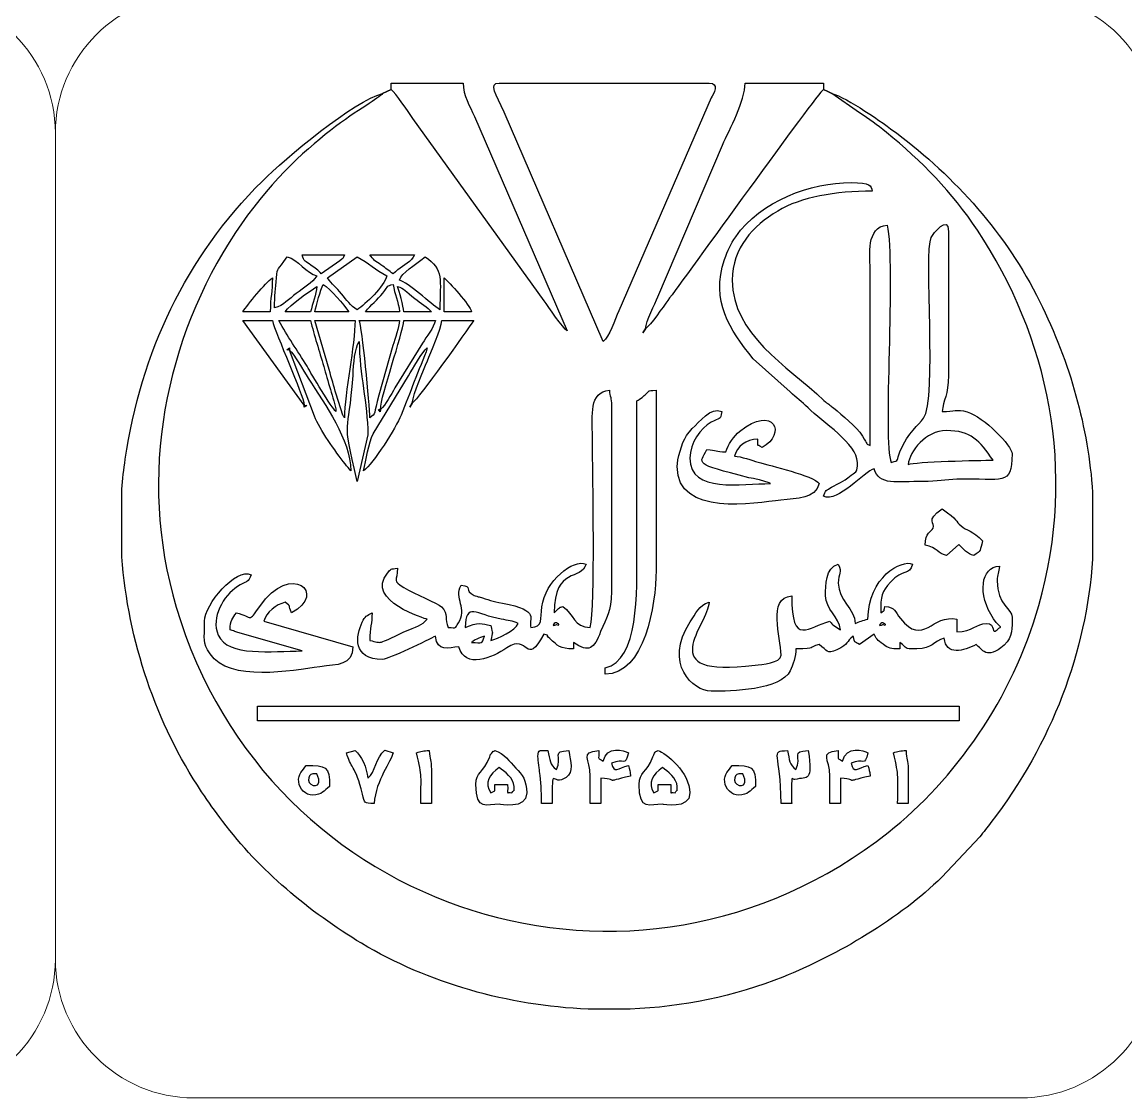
# Model space of a CAD drawing. Header units: millimetres. Extents: x -591 to 604, y 170 to 320.
# Drawn here: x 5.27 to 55.07, y 170.47 to 219.02 of the extents above; entities that cross this region are included whole.
import ezdxf

# ---------------------------------------------------------------- set-up
doc = ezdxf.new("R2010")
doc.units = ezdxf.units.MM
doc.header["$MEASUREMENT"] = 0
doc.layers.add('Layer 1', color=7, linetype='Continuous')

msp = doc.modelspace()

# ---------------------------------------------------------------- linework, layer by layer
at = {"layer": 'Layer 1', "color": 250, "lineweight": 18}
for points in [[(-36.7708, 220.2725), (-36.7708, 220.2725), (0.5166, 220.2725), (0.5166, 220.2725), (3.9625, 220.2725), (6.7729, 217.4621), (6.7729, 214.0162), (6.7729, 214.0162), (6.7729, 176.7288), (6.7729, 176.7288), (6.7729, 173.2829), (3.9625, 170.4725), (0.5166, 170.4725), (0.5166, 170.4725), (-36.7708, 170.4725), (-36.7708, 170.4725), (-40.2167, 170.4725), (-43.0271, 173.2829), (-43.0271, 176.7288), (-43.0271, 176.7288), (-43.0271, 214.0162), (-43.0271, 214.0162), (-43.0271, 217.4621), (-40.2167, 220.2725), (-36.7708, 220.2725)], [(13.0292, 220.2725), (13.0292, 220.2725), (50.3166, 220.2725), (50.3166, 220.2725), (53.7625, 220.2725), (56.5729, 217.4621), (56.5729, 214.0162), (56.5729, 214.0162), (56.5729, 176.7288), (56.5729, 176.7288), (56.5729, 173.2829), (53.7625, 170.4725), (50.3166, 170.4725), (50.3166, 170.4725), (13.0292, 170.4725), (13.0292, 170.4725), (9.5833, 170.4725), (6.7729, 173.2829), (6.7729, 176.7288), (6.7729, 176.7288), (6.7729, 214.0162), (6.7729, 214.0162), (6.7729, 217.4621), (9.5833, 220.2725), (13.0292, 220.2725)]]:
    msp.add_open_spline(points, degree=3, knots=[0, 0, 0, 0, 0.125, 0.125, 0.125, 0.25, 0.25, 0.25, 0.375, 0.375, 0.375, 0.5, 0.5, 0.5, 0.625, 0.625, 0.625, 0.75, 0.75, 0.75, 0.875, 0.875, 0.875, 1, 1, 1, 1], dxfattribs=at)
at = {"layer": 'Layer 1', "color": 240}
for points, knots in [([(21.9196, 215.9787), (22.1502, 215.8096), (22.6702, 214.9777), (22.9027, 214.667), (22.9027, 214.667), (28.8232, 206.4356), (28.8232, 206.4356), (28.9936, 206.1854), (29.6925, 205.1977), (29.8561, 205.078), (29.8561, 205.078), (25.6753, 214.7622), (25.6753, 214.7622), (25.4812, 215.2163), (25.1706, 215.7037), (25.1706, 216.2656), (25.1706, 216.2656), (21.9196, 216.2656), (21.9196, 216.2656), (21.9196, 216.2656), (21.9196, 215.9787), (21.9196, 215.9787)], [0, 0, 0, 0, 0.1428571, 0.1428571, 0.1428571, 0.2857143, 0.2857143, 0.2857143, 0.4285714, 0.4285714, 0.4285714, 0.5714286, 0.5714286, 0.5714286, 0.7142857, 0.7142857, 0.7142857, 0.8571429, 0.8571429, 0.8571429, 1, 1, 1, 1]), ([(31.4816, 204.5999), (31.7687, 204.8104), (32.0157, 205.5724), (32.1919, 205.9932), (32.1919, 205.9932), (36.3667, 215.5944), (36.3667, 215.5944), (36.4563, 215.7854), (36.7591, 216.2656), (36.2625, 216.2656), (36.2625, 216.2656), (26.7963, 216.2656), (26.7963, 216.2656), (26.2735, 216.2656), (26.6796, 215.7359), (27.0138, 214.9534), (27.0138, 214.9534), (31.4816, 204.5999), (31.4816, 204.5999)], [0, 0, 0, 0, 0.1666667, 0.1666667, 0.1666667, 0.3333333, 0.3333333, 0.3333333, 0.5, 0.5, 0.5, 0.6666667, 0.6666667, 0.6666667, 0.8333333, 0.8333333, 0.8333333, 1, 1, 1, 1]), ([(33.394, 205.1736), (33.6156, 205.322), (34.1902, 206.1717), (34.405, 206.4575), (35.1037, 207.3873), (41.1305, 215.7622), (41.4261, 215.9787), (41.4261, 215.9787), (41.4261, 216.2656), (41.4261, 216.2656), (41.4261, 216.2656), (37.8881, 216.2656), (37.8881, 216.2656), (37.8881, 215.4549), (37.1991, 214.202), (36.869, 213.46), (36.869, 213.46), (33.9541, 206.6215), (33.9541, 206.6215), (33.8212, 206.2995), (33.424, 205.5346), (33.394, 205.1736)], [0, 0, 0, 0, 0.1428571, 0.1428571, 0.1428571, 0.2857143, 0.2857143, 0.2857143, 0.4285714, 0.4285714, 0.4285714, 0.5714286, 0.5714286, 0.5714286, 0.7142857, 0.7142857, 0.7142857, 0.8571429, 0.8571429, 0.8571429, 1, 1, 1, 1]), ([(41.8086, 215.7875), (41.8086, 215.7875), (43.0517, 214.927), (43.0517, 214.927), (43.5052, 214.6247), (43.8274, 214.3902), (44.2645, 214.0364), (45.8564, 212.7483), (47.2343, 211.3385), (48.3687, 209.6301), (51.5679, 204.8115), (52.8842, 198.8305), (51.1401, 192.6866), (49.9464, 188.4813), (47.3604, 184.838), (44.35, 182.4562), (32.9688, 173.4512), (16.3576, 178.6985), (12.2269, 192.6121), (10.456, 198.577), (11.7464, 204.754), (14.9008, 209.5151), (17.785, 213.8681), (21.2318, 215.3707), (21.5371, 215.7875), (20.2893, 215.4968), (17.1263, 212.8586), (16.1108, 211.8432), (12.6588, 208.3916), (10.6269, 204.1153), (9.9241, 199.2881), (9.8586, 198.8392), (9.8096, 198.3872), (9.7759, 197.9331), (9.7759, 197.9331), (9.7759, 194.8858), (9.7759, 194.8858), (10.0508, 191.0946), (11.3288, 187.3401), (13.371, 184.2897), (13.7116, 183.781), (13.9595, 183.4306), (14.3237, 182.9477), (15.9836, 180.7463), (18.2312, 178.86), (20.5861, 177.4489), (23.6029, 175.6412), (27.1899, 174.6299), (30.8087, 174.4793), (30.8087, 174.4793), (32.7016, 174.4793), (32.7016, 174.4793), (35.0773, 174.5787), (37.4263, 175.0554), (39.5957, 175.9271), (42.0467, 176.9121), (44.8903, 178.581), (46.7588, 180.4297), (46.7588, 180.4297), (48.4738, 182.2528), (48.4738, 182.2528), (48.6527, 182.4643), (48.8271, 182.6916), (48.981, 182.8928), (51.7437, 186.5041), (53.2745, 190.5925), (53.5699, 194.7787), (53.5699, 194.7787), (53.5699, 197.7939), (53.5699, 197.7939), (53.3652, 200.7065), (52.5689, 203.6224), (51.1794, 206.4167), (49.6627, 209.4669), (47.3818, 212.0047), (44.7182, 214.0118), (44.1522, 214.4384), (42.463, 215.6351), (41.8086, 215.7875)], [0, 0, 0, 0, 0.0384615, 0.0384615, 0.0384615, 0.0769231, 0.0769231, 0.0769231, 0.1153846, 0.1153846, 0.1153846, 0.1538462, 0.1538462, 0.1538462, 0.1923077, 0.1923077, 0.1923077, 0.2307692, 0.2307692, 0.2307692, 0.2692308, 0.2692308, 0.2692308, 0.3076923, 0.3076923, 0.3076923, 0.3461538, 0.3461538, 0.3461538, 0.3846154, 0.3846154, 0.3846154, 0.4230769, 0.4230769, 0.4230769, 0.4615385, 0.4615385, 0.4615385, 0.5, 0.5, 0.5, 0.5384615, 0.5384615, 0.5384615, 0.5769231, 0.5769231, 0.5769231, 0.6153846, 0.6153846, 0.6153846, 0.6538462, 0.6538462, 0.6538462, 0.6923077, 0.6923077, 0.6923077, 0.7307692, 0.7307692, 0.7307692, 0.7692308, 0.7692308, 0.7692308, 0.8076923, 0.8076923, 0.8076923, 0.8461538, 0.8461538, 0.8461538, 0.8846154, 0.8846154, 0.8846154, 0.9230769, 0.9230769, 0.9230769, 0.9615385, 0.9615385, 0.9615385, 1, 1, 1, 1]), ([(21.7283, 215.8831), (21.7283, 215.8831), (21.5371, 215.7875), (21.5371, 215.7875), (21.5371, 215.7875), (21.7283, 215.8831), (21.7283, 215.8831)], [0, 0, 0, 0, 0.5, 0.5, 0.5, 1, 1, 1, 1]), ([(21.9196, 215.9787), (21.9196, 215.9787), (21.7283, 215.8831), (21.7283, 215.8831), (21.7283, 215.8831), (21.9196, 215.9787), (21.9196, 215.9787)], [0, 0, 0, 0, 0.5, 0.5, 0.5, 1, 1, 1, 1]), ([(41.6174, 215.8831), (41.6174, 215.8831), (41.4261, 215.9787), (41.4261, 215.9787), (41.4261, 215.9787), (41.6174, 215.8831), (41.6174, 215.8831)], [0, 0, 0, 0, 0.5, 0.5, 0.5, 1, 1, 1, 1]), ([(41.8086, 215.7875), (41.8086, 215.7875), (41.6174, 215.8831), (41.6174, 215.8831), (41.6174, 215.8831), (41.8086, 215.7875), (41.8086, 215.7875)], [0, 0, 0, 0, 0.5, 0.5, 0.5, 1, 1, 1, 1]), ([(42.956, 199.1495), (42.956, 198.686), (42.941, 198.7803), (42.6767, 198.5682), (42.2403, 198.2179), (42.134, 198.2425), (41.7834, 198.0272), (41.5701, 197.8963), (41.4963, 197.8824), (41.4261, 197.6195), (42.0836, 197.3155), (43.2517, 198.7373), (43.7209, 198.8626), (43.9028, 198.0823), (44.7482, 198.2929), (45.9205, 198.2886), (46.5836, 198.2862), (46.9131, 198.3716), (47.4471, 198.3877), (49.5328, 198.4501), (49.9364, 198.0229), (49.9364, 199.5319), (49.9364, 199.889), (48.6728, 201.2026), (47.9039, 201.4268), (47.4175, 201.5686), (47.3521, 201.4443), (46.7808, 201.4443), (46.8242, 201.9662), (47.0677, 202.1736), (47.0677, 203.07), (47.0677, 203.07), (47.0677, 209.5721), (47.0677, 209.5721), (47.0677, 210.3439), (46.3635, 209.4628), (46.2864, 209.3017), (45.9469, 208.5923), (46.563, 201.9926), (45.9411, 201.1368), (45.7056, 200.8128), (45.2721, 200.5596), (44.8739, 199.622), (44.702, 199.2171), (44.8838, 199.2558), (44.486, 199.1495), (44.0744, 200.0073), (44.7002, 208.1185), (44.2947, 209.8589), (43.3349, 209.7791), (43.5294, 208.4296), (43.5297, 207.9466), (43.5297, 207.9466), (43.5297, 199.9144), (43.5297, 199.9144), (43.3248, 199.9971), (43.4418, 199.9253), (43.1842, 200.3339), (42.8935, 200.7949), (42.2948, 201.2529), (41.8746, 201.606), (41.6811, 201.7687), (41.6428, 201.7644), (41.4492, 201.9456), (39.7456, 203.5403), (37.3144, 204.921), (37.3144, 207.3728), (37.3144, 208.8435), (38.2426, 209.8092), (39.3611, 210.4897), (40.4008, 211.1222), (41.9764, 211.389), (43.6254, 211.389), (43.5568, 211.6456), (43.5755, 211.7715), (42.6692, 211.7715), (40.8711, 211.7715), (38.5887, 210.9647), (37.4651, 209.3259), (37.2345, 208.9895), (37.1036, 208.7163), (36.963, 208.2981), (36.3295, 206.4133), (37.1884, 205.1585), (38.255, 203.8192), (38.255, 203.8192), (39.9202, 202.329), (39.9202, 202.329), (40.2266, 202.0369), (40.4293, 201.9192), (40.7322, 201.6111), (41.3708, 200.962), (42.956, 199.9869), (42.956, 199.1495)], [0, 0, 0, 0, 0.0322581, 0.0322581, 0.0322581, 0.0645161, 0.0645161, 0.0645161, 0.0967742, 0.0967742, 0.0967742, 0.1290323, 0.1290323, 0.1290323, 0.1612903, 0.1612903, 0.1612903, 0.1935484, 0.1935484, 0.1935484, 0.2258065, 0.2258065, 0.2258065, 0.2580645, 0.2580645, 0.2580645, 0.2903226, 0.2903226, 0.2903226, 0.3225806, 0.3225806, 0.3225806, 0.3548387, 0.3548387, 0.3548387, 0.3870968, 0.3870968, 0.3870968, 0.4193548, 0.4193548, 0.4193548, 0.4516129, 0.4516129, 0.4516129, 0.483871, 0.483871, 0.483871, 0.516129, 0.516129, 0.516129, 0.5483871, 0.5483871, 0.5483871, 0.5806452, 0.5806452, 0.5806452, 0.6129032, 0.6129032, 0.6129032, 0.6451613, 0.6451613, 0.6451613, 0.6774194, 0.6774194, 0.6774194, 0.7096774, 0.7096774, 0.7096774, 0.7419355, 0.7419355, 0.7419355, 0.7741935, 0.7741935, 0.7741935, 0.8064516, 0.8064516, 0.8064516, 0.8387097, 0.8387097, 0.8387097, 0.8709677, 0.8709677, 0.8709677, 0.9032258, 0.9032258, 0.9032258, 0.9354839, 0.9354839, 0.9354839, 0.9677419, 0.9677419, 0.9677419, 1, 1, 1, 1]), ([(16.6605, 206.1298), (17.0675, 206.2246), (17.3042, 206.5187), (17.6437, 206.7721), (17.9833, 207.0254), (18.3565, 207.2409), (18.5729, 207.5641), (18.1133, 207.6869), (17.6937, 208.302), (17.2343, 208.4246), (16.7788, 207.7447), (16.803, 208.0277), (16.7524, 207.4723), (16.7083, 206.9869), (16.6605, 206.6771), (16.6605, 206.1298)], [0, 0, 0, 0, 0.2, 0.2, 0.2, 0.4, 0.4, 0.4, 0.6, 0.6, 0.6, 0.8, 0.8, 0.8, 1, 1, 1, 1]), ([(18.7642, 207.6597), (18.7642, 207.6597), (19.614, 208.2442), (19.614, 208.2442), (19.7573, 208.3789), (19.7375, 208.3037), (19.816, 208.5203), (19.816, 208.5203), (17.9036, 208.5203), (17.9036, 208.5203), (17.9884, 208.2024), (18.0634, 208.2212), (18.2983, 208.0546), (18.4777, 207.9275), (18.6404, 207.8285), (18.7642, 207.6597)], [0, 0, 0, 0, 0.2, 0.2, 0.2, 0.4, 0.4, 0.4, 0.6, 0.6, 0.6, 0.8, 0.8, 0.8, 1, 1, 1, 1]), ([(19.0511, 207.4685), (19.2452, 207.1785), (19.4475, 207.0596), (19.68, 206.7588), (19.9187, 206.4499), (20.087, 206.2368), (20.3897, 206.0342), (20.7705, 206.2891), (21.601, 207.0875), (21.7283, 207.5641), (21.2099, 207.8384), (20.9081, 208.1505), (20.3897, 208.4246), (20.3897, 208.4246), (19.0511, 207.4685), (19.0511, 207.4685)], [0, 0, 0, 0, 0.2, 0.2, 0.2, 0.4, 0.4, 0.4, 0.6, 0.6, 0.6, 0.8, 0.8, 0.8, 1, 1, 1, 1]), ([(22.0152, 207.6597), (22.0152, 207.6597), (22.1179, 207.7482), (22.1179, 207.7482), (22.1328, 207.7606), (22.2014, 207.8186), (22.222, 207.8355), (22.4782, 208.0437), (22.8527, 208.1922), (22.9714, 208.5203), (22.9714, 208.5203), (20.9634, 208.5203), (20.9634, 208.5203), (21.1153, 208.2935), (21.2178, 208.2195), (21.4594, 208.0602), (21.6908, 207.9077), (21.8163, 207.7928), (22.0152, 207.6597)], [0, 0, 0, 0, 0.1666667, 0.1666667, 0.1666667, 0.3333333, 0.3333333, 0.3333333, 0.5, 0.5, 0.5, 0.6666667, 0.6666667, 0.6666667, 0.8333333, 0.8333333, 0.8333333, 1, 1, 1, 1]), ([(22.3021, 207.3728), (22.6744, 207.2734), (23.7168, 206.3035), (24.1188, 206.0342), (24.1188, 207.4135), (24.3347, 207.832), (23.4495, 208.4246), (22.9571, 207.9967), (22.4, 207.7394), (22.3021, 207.3728)], [0, 0, 0, 0, 0.3333333, 0.3333333, 0.3333333, 0.6666667, 0.6666667, 0.6666667, 1, 1, 1, 1]), ([(15.2263, 205.9386), (15.2263, 205.9386), (16.4693, 205.9386), (16.4693, 205.9386), (16.4693, 206.6073), (16.5649, 206.8528), (16.5649, 207.4685), (16.2453, 207.2546), (15.4566, 206.2827), (15.2263, 205.9386)], [0, 0, 0, 0, 0.3333333, 0.3333333, 0.3333333, 0.6666667, 0.6666667, 0.6666667, 1, 1, 1, 1]), ([(18.4773, 205.9386), (18.4773, 205.9386), (20.0072, 205.9386), (20.0072, 205.9386), (19.7827, 206.2737), (19.1956, 206.9568), (18.8598, 207.1816), (18.7315, 206.9145), (18.553, 206.2634), (18.4773, 205.9386)], [0, 0, 0, 0, 0.3333333, 0.3333333, 0.3333333, 0.6666667, 0.6666667, 0.6666667, 1, 1, 1, 1]), ([(20.7722, 205.9386), (20.7722, 205.9386), (22.3021, 205.9386), (22.3021, 205.9386), (22.2607, 206.4354), (22.053, 206.7277), (22.0152, 207.1816), (21.6852, 207.0935), (21.8474, 207.1722), (21.5506, 206.7857), (21.305, 206.466), (21.0007, 206.2798), (20.7722, 205.9386)], [0, 0, 0, 0, 0.25, 0.25, 0.25, 0.5, 0.5, 0.5, 0.75, 0.75, 0.75, 1, 1, 1, 1]), ([(24.3101, 205.9386), (24.3101, 205.9386), (25.5531, 205.9386), (25.5531, 205.9386), (25.468, 206.2573), (24.5319, 207.306), (24.3101, 207.4685), (24.3101, 207.4685), (24.3101, 205.9386), (24.3101, 205.9386)], [0, 0, 0, 0, 0.3333333, 0.3333333, 0.3333333, 0.6666667, 0.6666667, 0.6666667, 1, 1, 1, 1]), ([(17.1386, 205.9386), (17.1386, 205.9386), (18.286, 205.9386), (18.286, 205.9386), (18.3702, 206.2995), (18.5438, 206.7367), (18.5729, 207.086), (18.2141, 206.8458), (17.3593, 206.2679), (17.1386, 205.9386)], [0, 0, 0, 0, 0.3333333, 0.3333333, 0.3333333, 0.6666667, 0.6666667, 0.6666667, 1, 1, 1, 1]), ([(22.4934, 205.9386), (22.4934, 205.9386), (23.7363, 205.9386), (23.7363, 205.9386), (23.5888, 206.1402), (23.2334, 206.3614), (22.9979, 206.5388), (22.5521, 206.8747), (22.5151, 207.0037), (22.2065, 207.086), (22.2967, 206.8979), (22.4714, 206.2025), (22.4934, 205.9386)], [0, 0, 0, 0, 0.25, 0.25, 0.25, 0.5, 0.5, 0.5, 0.75, 0.75, 0.75, 1, 1, 1, 1]), ([(17.9992, 201.7313), (17.9584, 202.2214), (16.7091, 204.9372), (16.5649, 205.556), (16.5649, 205.556), (15.2263, 205.556), (15.2263, 205.556), (15.2263, 205.556), (17.9992, 201.7313), (17.9992, 201.7313)], [0, 0, 0, 0, 0.3333333, 0.3333333, 0.3333333, 0.6666667, 0.6666667, 0.6666667, 1, 1, 1, 1]), ([(19.4335, 201.4443), (19.4082, 201.748), (19.2728, 202.113), (19.1799, 202.4338), (19.0716, 202.8078), (18.9684, 203.1603), (18.8806, 203.4731), (18.6825, 204.1783), (18.4441, 204.8774), (18.286, 205.556), (18.286, 205.556), (16.8518, 205.556), (16.8518, 205.556), (17.2382, 204.8256), (17.6935, 204.2096), (18.1257, 203.4833), (18.331, 203.1382), (19.2357, 201.5892), (19.4335, 201.4443)], [0, 0, 0, 0, 0.1666667, 0.1666667, 0.1666667, 0.3333333, 0.3333333, 0.3333333, 0.5, 0.5, 0.5, 0.6666667, 0.6666667, 0.6666667, 0.8333333, 0.8333333, 0.8333333, 1, 1, 1, 1]), ([(19.816, 201.1576), (19.816, 202.2683), (20.294, 204.4569), (20.294, 205.556), (20.294, 205.556), (18.4773, 205.556), (18.4773, 205.556), (18.4773, 205.556), (19.1259, 203.3361), (19.1259, 203.3361), (19.241, 202.9262), (19.3295, 202.6169), (19.4447, 202.2206), (19.4447, 202.2206), (19.7462, 201.2789), (19.7462, 201.2789), (19.7544, 201.2624), (19.774, 201.231), (19.7808, 201.218), (19.7877, 201.2049), (19.8026, 201.1766), (19.816, 201.1576)], [0, 0, 0, 0, 0.1428571, 0.1428571, 0.1428571, 0.2857143, 0.2857143, 0.2857143, 0.4285714, 0.4285714, 0.4285714, 0.5714286, 0.5714286, 0.5714286, 0.7142857, 0.7142857, 0.7142857, 0.8571429, 0.8571429, 0.8571429, 1, 1, 1, 1]), ([(20.9634, 201.1576), (21.2617, 201.376), (21.1147, 201.2874), (21.3666, 202.1886), (21.3666, 202.1886), (22.0039, 204.4198), (22.0039, 204.4198), (22.0985, 204.7439), (22.2748, 205.229), (22.3021, 205.556), (22.3021, 205.556), (20.4853, 205.556), (20.4853, 205.556), (20.6034, 205.31), (20.9634, 201.713), (20.9634, 201.1576)], [0, 0, 0, 0, 0.2, 0.2, 0.2, 0.4, 0.4, 0.4, 0.6, 0.6, 0.6, 0.8, 0.8, 0.8, 1, 1, 1, 1]), ([(21.4415, 201.5399), (21.6759, 201.7117), (21.9085, 202.2235), (22.0923, 202.5148), (22.0923, 202.5148), (23.3353, 204.5228), (23.3353, 204.5228), (23.519, 204.8145), (23.8399, 205.2278), (23.9276, 205.556), (23.9276, 205.556), (22.4934, 205.556), (22.4934, 205.556), (22.4408, 204.924), (21.4553, 202.1594), (21.4415, 201.5399)], [0, 0, 0, 0, 0.2, 0.2, 0.2, 0.4, 0.4, 0.4, 0.6, 0.6, 0.6, 0.8, 0.8, 0.8, 1, 1, 1, 1]), ([(22.8758, 201.8269), (23.1455, 202.0074), (25.3224, 205.0687), (25.6489, 205.556), (25.6489, 205.556), (24.2145, 205.556), (24.2145, 205.556), (24.182, 205.1663), (23.7025, 204.085), (23.5589, 203.7256), (23.3777, 203.2723), (22.9144, 202.2902), (22.8758, 201.8269)], [0, 0, 0, 0, 0.25, 0.25, 0.25, 0.5, 0.5, 0.5, 0.75, 0.75, 0.75, 1, 1, 1, 1]), ([(33.394, 205.1736), (33.394, 205.1736), (33.284, 204.9872), (33.284, 204.9872), (33.284, 204.9872), (33.394, 205.1736), (33.394, 205.1736)], [0, 0, 0, 0, 0.5, 0.5, 0.5, 1, 1, 1, 1]), ([(17.3299, 204.2174), (17.3299, 204.2174), (17.3299, 204.313), (17.3299, 204.313), (17.3299, 204.313), (17.2183, 204.2333), (17.2183, 204.2333), (17.2183, 204.2333), (17.3299, 204.2174), (17.3299, 204.2174)], [0, 0, 0, 0, 0.3333333, 0.3333333, 0.3333333, 0.6666667, 0.6666667, 0.6666667, 1, 1, 1, 1]), ([(17.3299, 204.2174), (17.3299, 204.2174), (18.4624, 201.2383), (18.4624, 201.2383), (18.7034, 200.6315), (19.4056, 199.6434), (19.8415, 199.0793), (19.9354, 198.9581), (20.0182, 198.8644), (20.1028, 198.767), (20.0711, 200.1936), (18.9738, 201.7132), (18.1717, 202.9556), (17.972, 203.2649), (17.5592, 204.0493), (17.3299, 204.2174)], [0, 0, 0, 0, 0.2, 0.2, 0.2, 0.4, 0.4, 0.4, 0.6, 0.6, 0.6, 0.8, 0.8, 0.8, 1, 1, 1, 1]), ([(20.3897, 198.2889), (20.3897, 198.2889), (20.8678, 200.3925), (20.8678, 200.3925), (20.8678, 201.8315), (20.4853, 203.1305), (20.4853, 204.5999), (20.2604, 204.2761), (20.2395, 203.6323), (20.2018, 203.0666), (20.0087, 200.1816), (19.6616, 201.4142), (20.3897, 198.2889)], [0, 0, 0, 0, 0.25, 0.25, 0.25, 0.5, 0.5, 0.5, 0.75, 0.75, 0.75, 1, 1, 1, 1]), ([(20.6766, 198.767), (21.108, 199.0832), (22.149, 200.7167), (22.3707, 201.2802), (22.5823, 201.8177), (22.7751, 202.2804), (22.9603, 202.7942), (23.1314, 203.2696), (23.4384, 203.8549), (23.5451, 204.313), (23.3153, 204.1446), (22.9035, 203.361), (22.7033, 203.0513), (22.7033, 203.0513), (21.1045, 200.4426), (21.1045, 200.4426), (20.9073, 200.027), (20.7882, 199.2466), (20.6766, 198.767)], [0, 0, 0, 0, 0.1666667, 0.1666667, 0.1666667, 0.3333333, 0.3333333, 0.3333333, 0.5, 0.5, 0.5, 0.6666667, 0.6666667, 0.6666667, 0.8333333, 0.8333333, 0.8333333, 1, 1, 1, 1]), ([(30.9079, 191.6911), (30.1415, 191.7081), (30.1967, 192.2912), (29.6649, 192.6473), (29.4908, 192.6007), (29.568, 192.6274), (29.4703, 192.5549), (29.4703, 192.5549), (29.2824, 192.3605), (29.2824, 192.3605), (29.2824, 194.4652), (30.5095, 193.7842), (30.7167, 194.5597), (30.1532, 194.8202), (28.8608, 193.7889), (28.7219, 192.6339), (28.6537, 192.0663), (28.7842, 191.7371), (28.2306, 191.6911), (28.0678, 192.0852), (28.7304, 192.461), (26.9472, 192.7982), (26.4762, 192.8871), (26.3148, 192.9497), (25.8886, 193.0783), (25.8835, 193.0798), (25.6815, 193.1421), (25.6709, 193.1475), (25.1776, 193.3959), (25.6345, 193.5423), (25.0752, 193.6035), (24.7476, 193.0205), (25.3822, 192.5368), (24.9604, 191.9039), (24.7796, 191.6326), (24.9126, 191.7002), (24.5014, 191.6911), (24.3134, 192.0829), (24.5213, 192.295), (24.1914, 192.6241), (24.005, 192.8101), (22.9862, 193.2026), (22.4917, 193.5086), (21.967, 193.8335), (22.1931, 193.7706), (22.2065, 194.3685), (21.8827, 194.3415), (21.932, 194.3611), (21.7562, 194.1493), (20.7183, 192.8975), (23.5183, 192.0757), (23.5451, 192.0736), (23.3359, 191.7879), (23.049, 191.752), (22.4959, 191.4971), (21.2547, 190.9253), (21.5505, 190.9806), (20.9634, 191.1174), (20.9634, 191.6979), (21.0591, 191.8835), (21.0591, 192.3605), (20.8293, 192.2389), (20.7504, 192.2046), (20.6199, 191.9387), (20.3249, 191.3373), (20.1608, 190.2567), (21.5371, 190.2567), (21.7748, 190.2567), (23.6251, 191.1485), (23.9276, 191.3085), (23.9894, 190.5655), (24.5026, 190.7908), (24.9794, 190.8304), (25.2551, 189.798), (26.4936, 190.3298), (27.1396, 190.779), (28.1524, 191.4832), (27.9728, 189.8329), (28.8043, 191.4041), (29.1728, 191.2708), (28.8263, 191.422), (29.0777, 191.1994), (29.4487, 190.8709), (29.5321, 190.7348), (30.143, 190.7348), (30.143, 190.7348), (30.143, 191.0216), (30.143, 191.0216), (30.8633, 190.5391), (31.0714, 190.7447), (31.3736, 191.5121), (31.6347, 192.1752), (31.8641, 192.3724), (31.8641, 193.3166), (31.8641, 193.3166), (31.8641, 201.7313), (31.8641, 201.7313), (31.8641, 202.061), (31.7934, 202.1015), (31.7685, 202.4006), (30.8403, 202.3234), (31.0034, 201.2883), (31.0035, 200.2969), (31.0037, 198.4505), (31.1429, 192.6997), (30.9079, 191.6911)], [0, 0, 0, 0, 0.0285714, 0.0285714, 0.0285714, 0.0571429, 0.0571429, 0.0571429, 0.0857143, 0.0857143, 0.0857143, 0.1142857, 0.1142857, 0.1142857, 0.1428571, 0.1428571, 0.1428571, 0.1714286, 0.1714286, 0.1714286, 0.2, 0.2, 0.2, 0.2285714, 0.2285714, 0.2285714, 0.2571429, 0.2571429, 0.2571429, 0.2857143, 0.2857143, 0.2857143, 0.3142857, 0.3142857, 0.3142857, 0.3428571, 0.3428571, 0.3428571, 0.3714286, 0.3714286, 0.3714286, 0.4, 0.4, 0.4, 0.4285714, 0.4285714, 0.4285714, 0.4571429, 0.4571429, 0.4571429, 0.4857143, 0.4857143, 0.4857143, 0.5142857, 0.5142857, 0.5142857, 0.5428571, 0.5428571, 0.5428571, 0.5714286, 0.5714286, 0.5714286, 0.6, 0.6, 0.6, 0.6285714, 0.6285714, 0.6285714, 0.6571429, 0.6571429, 0.6571429, 0.6857143, 0.6857143, 0.6857143, 0.7142857, 0.7142857, 0.7142857, 0.7428571, 0.7428571, 0.7428571, 0.7714286, 0.7714286, 0.7714286, 0.8, 0.8, 0.8, 0.8285714, 0.8285714, 0.8285714, 0.8571429, 0.8571429, 0.8571429, 0.8857143, 0.8857143, 0.8857143, 0.9142857, 0.9142857, 0.9142857, 0.9428571, 0.9428571, 0.9428571, 0.9714286, 0.9714286, 0.9714286, 1, 1, 1, 1]), ([(33.0115, 201.9225), (33.0115, 199.6913), (33.0115, 197.4602), (33.0115, 195.2291), (33.0115, 193.2472), (33.0967, 190.2283), (31.5773, 189.8742), (31.5773, 189.8742), (31.5773, 189.5873), (31.5773, 189.5873), (33.3528, 189.5873), (33.8721, 192.7273), (33.8721, 194.2728), (33.8721, 194.2728), (33.8721, 202.4006), (33.8721, 202.4006), (33.4106, 202.3903), (33.6296, 202.3958), (33.3936, 202.2096), (33.3918, 202.2082), (33.314, 202.1342), (33.2396, 202.077), (33.1344, 201.9959), (33.0946, 201.978), (33.0115, 201.9225)], [0, 0, 0, 0, 0.125, 0.125, 0.125, 0.25, 0.25, 0.25, 0.375, 0.375, 0.375, 0.5, 0.5, 0.5, 0.625, 0.625, 0.625, 0.75, 0.75, 0.75, 0.875, 0.875, 0.875, 1, 1, 1, 1]), ([(17.9992, 201.7313), (17.9992, 201.7313), (17.9992, 201.6357), (17.9992, 201.6357), (17.9992, 201.6357), (18.1108, 201.7154), (18.1108, 201.7154), (18.1108, 201.7154), (17.9992, 201.7313), (17.9992, 201.7313)], [0, 0, 0, 0, 0.3333333, 0.3333333, 0.3333333, 0.6666667, 0.6666667, 0.6666667, 1, 1, 1, 1]), ([(22.8758, 201.8269), (22.8758, 201.8269), (22.7658, 201.6403), (22.7658, 201.6403), (22.7658, 201.6403), (22.8758, 201.8269), (22.8758, 201.8269)], [0, 0, 0, 0, 0.5, 0.5, 0.5, 1, 1, 1, 1]), ([(34.8282, 198.9582), (34.8282, 196.6664), (38.3497, 197.32), (39.4968, 197.4452), (40.2581, 197.5285), (41.0474, 197.4916), (41.2349, 198.1932), (40.9614, 198.5665), (39.0438, 198.9844), (38.4736, 199.1612), (38.2211, 199.2396), (37.699, 199.4123), (37.41, 199.4363), (37.5231, 199.86), (37.9195, 200.1892), (38.4618, 200.2013), (38.4989, 199.7572), (38.3594, 200.0341), (38.6532, 199.8187), (39.7952, 200.4232), (39.1828, 201.7947), (37.6383, 200.5468), (37.4055, 200.359), (37.1006, 199.9412), (37.0277, 199.6275), (36.547, 199.6275), (36.5995, 199.7136), (36.167, 199.7232), (35.8232, 199.0736), (35.5384, 199.101), (38.0576, 198.4583), (38.1947, 198.4234), (38.3153, 198.4107), (38.5368, 198.3638), (38.5368, 198.3638), (38.972, 198.2252), (38.972, 198.2252), (38.9861, 198.2191), (39.0155, 198.206), (39.0357, 198.1932), (37.741, 198.1932), (35.402, 197.7294), (35.402, 199.3407), (35.402, 200.0393), (35.8729, 200.6754), (36.3635, 200.961), (36.7371, 201.1785), (36.7898, 201.0188), (36.8363, 201.4443), (36.349, 201.6698), (35.8167, 200.9689), (35.505, 200.6721), (35.505, 200.6721), (35.2456, 200.3578), (35.2456, 200.3578), (35.0266, 200.0085), (34.8282, 199.2962), (34.8282, 198.9582)], [0, 0, 0, 0, 0.0526316, 0.0526316, 0.0526316, 0.1052632, 0.1052632, 0.1052632, 0.1578947, 0.1578947, 0.1578947, 0.2105263, 0.2105263, 0.2105263, 0.2631579, 0.2631579, 0.2631579, 0.3157895, 0.3157895, 0.3157895, 0.3684211, 0.3684211, 0.3684211, 0.4210526, 0.4210526, 0.4210526, 0.4736842, 0.4736842, 0.4736842, 0.5263158, 0.5263158, 0.5263158, 0.5789474, 0.5789474, 0.5789474, 0.6315789, 0.6315789, 0.6315789, 0.6842105, 0.6842105, 0.6842105, 0.7368421, 0.7368421, 0.7368421, 0.7894737, 0.7894737, 0.7894737, 0.8421053, 0.8421053, 0.8421053, 0.8947368, 0.8947368, 0.8947368, 0.9473684, 0.9473684, 0.9473684, 1, 1, 1, 1]), ([(21.4415, 201.5399), (21.4415, 201.5399), (21.3459, 201.5399), (21.3459, 201.5399), (21.3459, 201.5399), (21.4256, 201.4285), (21.4256, 201.4285), (21.4256, 201.4285), (21.4415, 201.5399), (21.4415, 201.5399)], [0, 0, 0, 0, 0.3333333, 0.3333333, 0.3333333, 0.6666667, 0.6666667, 0.6666667, 1, 1, 1, 1]), ([(45.2509, 199.0538), (45.3003, 199.6482), (46.042, 200.5839), (46.972, 200.5839), (48.0821, 200.5839), (48.4813, 200.1327), (49.0757, 199.245), (48.4883, 199.245), (45.5239, 199.185), (45.2509, 199.0538)], [0, 0, 0, 0, 0.3333333, 0.3333333, 0.3333333, 0.6666667, 0.6666667, 0.6666667, 1, 1, 1, 1]), ([(46.0158, 195.4203), (46.5692, 195.2913), (46.5856, 195.0453), (46.972, 194.9422), (46.972, 194.9422), (47.5279, 195.4389), (47.5279, 195.4389), (47.7553, 195.2381), (47.9063, 195.0245), (48.2151, 194.9422), (48.5416, 195.1608), (48.4955, 195.1736), (48.5975, 195.6115), (48.1742, 196.0577), (47.866, 196.087), (47.6402, 196.2797), (47.3635, 196.5154), (47.5261, 196.5467), (46.7808, 197.0458), (45.9874, 196.5145), (46.4959, 196.4234), (46.3733, 196.1833), (46.2814, 196.0038), (46.0287, 195.9937), (46.0158, 195.4203)], [0, 0, 0, 0, 0.125, 0.125, 0.125, 0.25, 0.25, 0.25, 0.375, 0.375, 0.375, 0.5, 0.5, 0.5, 0.625, 0.625, 0.625, 0.75, 0.75, 0.75, 0.875, 0.875, 0.875, 1, 1, 1, 1]), ([(43.4341, 192.0736), (43.2024, 192.0195), (43.0504, 191.9735), (42.8604, 191.8822), (42.846, 192.5271), (42.0954, 192.9548), (42.0954, 193.6991), (42.0954, 194.1648), (42.2863, 194.1618), (42.0954, 194.5597), (41.5028, 194.4014), (41.5217, 193.5991), (41.5217, 193.1254), (41.5217, 192.5293), (42.1427, 192.1779), (42.1911, 191.5955), (42.1911, 191.5955), (41.8465, 191.8246), (41.8465, 191.8246), (41.7916, 191.8789), (41.7328, 191.9591), (41.7129, 191.978), (40.7468, 191.7529), (39.9918, 190.7775), (39.9918, 193.1254), (38.8788, 193.0328), (39.5136, 191.2626), (39.5136, 190.4479), (39.5136, 190.0866), (38.6448, 190.037), (38.3382, 189.9979), (33.603, 189.3935), (36.2402, 191.8301), (36.2625, 192.8385), (35.8234, 192.7213), (35.6473, 192.3122), (35.4193, 191.9607), (34.1805, 190.0518), (35.5493, 188.8224), (36.3582, 188.8224), (37.2625, 188.8224), (39.4994, 188.8567), (39.9281, 189.7467), (40.0469, 189.9933), (40.1759, 190.4148), (40.1831, 190.7348), (41.1693, 190.7348), (40.6844, 190.7978), (41.2349, 190.9262), (41.6143, 190.672), (41.5516, 190.4626), (42.0336, 190.6888), (42.6119, 190.9606), (42.4173, 191.0539), (42.7648, 191.3085), (42.854, 190.9745), (42.8012, 191.0938), (43.0517, 190.9262), (43.0517, 190.9262), (43.7209, 191.4041), (43.7209, 191.4041), (43.7758, 191.1989), (43.8691, 191.1244), (44.1215, 190.9441), (44.3955, 190.7482), (44.422, 190.7348), (44.8684, 190.7348), (44.8684, 190.7348), (44.8684, 191.0216), (44.8684, 191.0216), (45.2529, 190.7641), (44.9845, 190.7348), (45.6334, 190.7348), (46.3491, 190.7348), (46.3733, 191.0786), (46.8764, 191.2129), (46.9429, 190.4141), (47.7678, 190.6389), (48.3107, 190.9262), (48.5869, 190.7411), (48.7791, 190.1879), (49.5725, 190.9073), (49.9844, 191.2806), (49.9364, 191.6878), (49.9364, 192.1692), (49.9364, 192.5071), (49.2669, 192.7414), (49.2669, 193.7948), (49.2669, 194.1244), (49.3376, 194.1649), (49.3625, 194.4641), (48.5277, 194.4454), (48.3544, 193.1916), (49.1, 192.09), (49.4509, 191.5714), (49.5133, 191.8283), (49.2623, 191.5982), (48.9621, 191.3232), (49.2231, 191.8822), (48.7888, 191.8822), (48.3106, 191.8822), (48.1549, 191.5155), (47.4501, 191.4999), (47.4501, 191.4999), (47.4501, 192.0736), (47.4501, 192.0736), (46.3377, 192.3327), (45.9266, 190.8206), (44.8966, 192.1017), (44.6448, 192.4152), (44.6767, 192.6076), (44.1991, 192.6473), (44.1322, 192.3677), (44.2114, 192.5095), (44.0078, 192.3605), (44.0078, 193.1375), (44.0541, 193.3033), (44.4455, 193.7396), (45.0218, 194.3826), (45.294, 194.0046), (45.4421, 194.5597), (44.9656, 194.78), (43.4341, 193.9768), (43.4341, 192.0736)], [0, 0, 0, 0, 0.0243902, 0.0243902, 0.0243902, 0.0487805, 0.0487805, 0.0487805, 0.0731707, 0.0731707, 0.0731707, 0.097561, 0.097561, 0.097561, 0.1219512, 0.1219512, 0.1219512, 0.1463415, 0.1463415, 0.1463415, 0.1707317, 0.1707317, 0.1707317, 0.195122, 0.195122, 0.195122, 0.2195122, 0.2195122, 0.2195122, 0.2439024, 0.2439024, 0.2439024, 0.2682927, 0.2682927, 0.2682927, 0.2926829, 0.2926829, 0.2926829, 0.3170732, 0.3170732, 0.3170732, 0.3414634, 0.3414634, 0.3414634, 0.3658537, 0.3658537, 0.3658537, 0.3902439, 0.3902439, 0.3902439, 0.4146341, 0.4146341, 0.4146341, 0.4390244, 0.4390244, 0.4390244, 0.4634146, 0.4634146, 0.4634146, 0.4878049, 0.4878049, 0.4878049, 0.5121951, 0.5121951, 0.5121951, 0.5365854, 0.5365854, 0.5365854, 0.5609756, 0.5609756, 0.5609756, 0.5853659, 0.5853659, 0.5853659, 0.6097561, 0.6097561, 0.6097561, 0.6341463, 0.6341463, 0.6341463, 0.6585366, 0.6585366, 0.6585366, 0.6829268, 0.6829268, 0.6829268, 0.7073171, 0.7073171, 0.7073171, 0.7317073, 0.7317073, 0.7317073, 0.7560976, 0.7560976, 0.7560976, 0.7804878, 0.7804878, 0.7804878, 0.804878, 0.804878, 0.804878, 0.8292683, 0.8292683, 0.8292683, 0.8536585, 0.8536585, 0.8536585, 0.8780488, 0.8780488, 0.8780488, 0.902439, 0.902439, 0.902439, 0.9268293, 0.9268293, 0.9268293, 0.9512195, 0.9512195, 0.9512195, 0.9756098, 0.9756098, 0.9756098, 1, 1, 1, 1]), ([(13.505, 191.978), (13.505, 191.1362), (13.4014, 191.0412), (13.7558, 190.5075), (14.6185, 189.2086), (17.4465, 189.7564), (18.7099, 189.9285), (19.5067, 190.037), (20.1792, 189.971), (20.1985, 190.8304), (20.1985, 190.8304), (16.1825, 191.978), (16.1825, 191.978), (16.2923, 192.3894), (16.7289, 192.7291), (17.1386, 192.8385), (17.4545, 192.6071), (17.2459, 192.7344), (17.4255, 192.3605), (19.0735, 193.2325), (17.415, 194.6894), (15.9908, 192.6476), (15.4581, 191.8841), (15.6999, 192.1833), (14.9393, 192.3605), (14.7649, 192.0998), (14.6624, 192.0409), (14.6524, 191.5955), (15.0074, 191.5127), (14.6825, 191.5742), (15.0092, 191.474), (15.0092, 191.474), (17.9036, 190.6392), (17.9036, 190.6392), (16.5306, 190.6392), (14.5525, 190.359), (14.1227, 191.3551), (13.7769, 192.1563), (14.3529, 193.1319), (14.9935, 193.5492), (15.3471, 193.7795), (15.5113, 193.7166), (15.6088, 194.0816), (14.9211, 194.3996), (13.505, 192.7441), (13.505, 191.978)], [0, 0, 0, 0, 0.0666667, 0.0666667, 0.0666667, 0.1333333, 0.1333333, 0.1333333, 0.2, 0.2, 0.2, 0.2666667, 0.2666667, 0.2666667, 0.3333333, 0.3333333, 0.3333333, 0.4, 0.4, 0.4, 0.4666667, 0.4666667, 0.4666667, 0.5333333, 0.5333333, 0.5333333, 0.6, 0.6, 0.6, 0.6666667, 0.6666667, 0.6666667, 0.7333333, 0.7333333, 0.7333333, 0.8, 0.8, 0.8, 0.8666667, 0.8666667, 0.8666667, 0.9333333, 0.9333333, 0.9333333, 1, 1, 1, 1]), ([(25.2663, 191.6911), (25.2925, 192.8661), (25.7472, 192.2815), (26.8905, 192.0721), (27.2007, 192.0153), (27.4084, 192.0015), (27.6569, 191.8822), (27.5466, 191.5779), (26.7218, 191.189), (26.4137, 191.1174), (26.5157, 191.5552), (26.5157, 191.3487), (26.4137, 191.7868), (26.0271, 191.8893), (25.8128, 191.9533), (25.2663, 191.6911)], [0, 0, 0, 0, 0.2, 0.2, 0.2, 0.4, 0.4, 0.4, 0.6, 0.6, 0.6, 0.8, 0.8, 0.8, 1, 1, 1, 1]), ([(29.2824, 191.8822), (29.384, 191.9838), (29.645, 191.7305), (29.3889, 191.8326), (29.3867, 191.8334), (29.1222, 191.7221), (29.2824, 191.8822)], [0, 0, 0, 0, 0.5, 0.5, 0.5, 1, 1, 1, 1]), ([(44.0078, 191.8822), (44.1094, 191.9838), (44.3705, 191.7305), (44.1144, 191.8326), (44.1121, 191.8334), (43.8476, 191.7221), (44.0078, 191.8822)], [0, 0, 0, 0, 0.5, 0.5, 0.5, 1, 1, 1, 1]), ([(25.5531, 191.0216), (25.6773, 191.1296), (25.5564, 191.0578), (25.7851, 191.1722), (25.908, 191.2335), (26.0052, 191.2502), (26.127, 191.3085), (26.0221, 190.916), (26.0556, 191.0216), (25.5531, 191.0216)], [0, 0, 0, 0, 0.3333333, 0.3333333, 0.3333333, 0.6666667, 0.6666667, 0.6666667, 1, 1, 1, 1]), ([(15.8956, 187.4838), (15.8956, 187.4838), (47.5457, 187.4838), (47.5457, 187.4838), (47.5457, 187.4838), (47.5457, 188.153), (47.5457, 188.153), (47.5457, 188.153), (15.8956, 188.153), (15.8956, 188.153), (15.8956, 188.153), (15.8956, 187.4838), (15.8956, 187.4838)], [0, 0, 0, 0, 0.25, 0.25, 0.25, 0.5, 0.5, 0.5, 0.75, 0.75, 0.75, 1, 1, 1, 1]), ([(30.9079, 184.9976), (30.9079, 184.9976), (30.9079, 183.7546), (30.9079, 183.7546), (30.9079, 183.7546), (31.386, 183.7546), (31.386, 183.7546), (31.386, 183.7546), (31.386, 184.902), (31.386, 184.902), (32.3673, 184.8203), (31.3427, 184.6755), (32.7247, 184.9976), (32.7032, 185.2557), (32.6799, 185.2576), (32.629, 185.4757), (32.1319, 185.3598), (31.9931, 185.0882), (31.8641, 185.5713), (32.4382, 185.8467), (32.4681, 185.3584), (32.629, 186.0495), (32.4387, 186.1564), (31.6467, 186.3755), (31.4816, 185.6669), (31.2038, 185.8705), (31.3014, 185.6536), (31.2904, 186.145), (30.404, 186.0713), (30.9079, 185.7851), (30.9079, 184.9976)], [0, 0, 0, 0, 0.1, 0.1, 0.1, 0.2, 0.2, 0.2, 0.3, 0.3, 0.3, 0.4, 0.4, 0.4, 0.5, 0.5, 0.5, 0.6, 0.6, 0.6, 0.7, 0.7, 0.7, 0.8, 0.8, 0.8, 0.9, 0.9, 0.9, 1, 1, 1, 1]), ([(41.7129, 184.9976), (41.7129, 184.9976), (41.7129, 183.7546), (41.7129, 183.7546), (41.7129, 183.7546), (42.1911, 183.7546), (42.1911, 183.7546), (42.1911, 183.7546), (42.1911, 184.902), (42.1911, 184.902), (43.1724, 184.8203), (42.1477, 184.6755), (43.5297, 184.9976), (43.5083, 185.2557), (43.4849, 185.2576), (43.4341, 185.4757), (42.9371, 185.3598), (42.7981, 185.0882), (42.6692, 185.5713), (43.2431, 185.8467), (43.2732, 185.3584), (43.4341, 186.0495), (43.2436, 186.1564), (42.4517, 186.3755), (42.2867, 185.6669), (42.0089, 185.8705), (42.1064, 185.6536), (42.0954, 186.145), (41.2091, 186.0713), (41.7129, 185.7851), (41.7129, 184.9976)], [0, 0, 0, 0, 0.1, 0.1, 0.1, 0.2, 0.2, 0.2, 0.3, 0.3, 0.3, 0.4, 0.4, 0.4, 0.5, 0.5, 0.5, 0.6, 0.6, 0.6, 0.7, 0.7, 0.7, 0.8, 0.8, 0.8, 0.9, 0.9, 0.9, 1, 1, 1, 1]), ([(19.9152, 186.0378), (20.0674, 185.3808), (20.3114, 185.4978), (20.6286, 184.1846), (20.7297, 183.7661), (20.6839, 183.765), (21.1546, 183.7546), (21.2471, 184.8663), (21.9136, 185.6131), (22.0152, 186.0495), (22.0152, 186.0495), (21.6364, 186.1567), (21.6364, 186.1567), (21.2275, 185.8482), (21.218, 185.1586), (20.8678, 184.902), (20.8294, 185.3632), (20.5816, 185.9343), (20.294, 186.145), (20.294, 186.145), (19.9152, 186.0378), (19.9152, 186.0378)], [0, 0, 0, 0, 0.1428571, 0.1428571, 0.1428571, 0.2857143, 0.2857143, 0.2857143, 0.4285714, 0.4285714, 0.4285714, 0.5714286, 0.5714286, 0.5714286, 0.7142857, 0.7142857, 0.7142857, 0.8571429, 0.8571429, 0.8571429, 1, 1, 1, 1]), ([(23.0671, 186.0495), (23.3412, 184.8726), (23.2583, 185.0561), (23.2583, 183.7546), (23.2583, 183.7546), (23.7363, 183.7546), (23.7363, 183.7546), (23.7363, 183.7546), (23.7363, 185.2844), (23.7363, 185.2844), (23.7363, 185.7651), (23.6505, 185.7126), (23.6408, 186.145), (23.3855, 186.1394), (23.2585, 186.1237), (23.0671, 186.0495)], [0, 0, 0, 0, 0.2, 0.2, 0.2, 0.4, 0.4, 0.4, 0.6, 0.6, 0.6, 0.8, 0.8, 0.8, 1, 1, 1, 1]), ([(25.7443, 184.6152), (25.7443, 183.3841), (26.2598, 183.7271), (26.7963, 183.7271), (26.7968, 183.7271), (28.0393, 183.4627), (28.0393, 184.2326), (28.0393, 184.7969), (27.8383, 185.0639), (27.5399, 185.3587), (27.2542, 185.6406), (27.017, 186.035), (26.6049, 186.145), (26.4266, 186.0256), (26.6146, 186.2398), (26.4474, 186.0161), (26.3379, 185.8695), (26.4203, 185.9986), (26.3683, 185.8602), (26.0858, 185.1059), (25.7443, 185.1898), (25.7443, 184.6152)], [0, 0, 0, 0, 0.1428571, 0.1428571, 0.1428571, 0.2857143, 0.2857143, 0.2857143, 0.4285714, 0.4285714, 0.4285714, 0.5714286, 0.5714286, 0.5714286, 0.7142857, 0.7142857, 0.7142857, 0.8571429, 0.8571429, 0.8571429, 1, 1, 1, 1]), ([(28.7087, 183.7546), (28.7087, 183.7546), (29.1867, 183.7546), (29.1867, 183.7546), (29.1867, 185.6471), (29.1686, 184.4649), (29.8185, 184.933), (30.1771, 185.1914), (30.0105, 185.6305), (29.9354, 186.1422), (29.1275, 186.1267), (29.6658, 185.8842), (29.378, 185.2844), (29.068, 185.5115), (29.0948, 185.7187), (28.9955, 186.145), (28.6193, 186.1366), (28.5709, 186.2362), (28.542, 185.8851), (28.5411, 185.8741), (28.6034, 185.3633), (28.621, 185.1984), (28.6741, 184.701), (28.7087, 184.3778), (28.7087, 183.7546)], [0, 0, 0, 0, 0.125, 0.125, 0.125, 0.25, 0.25, 0.25, 0.375, 0.375, 0.375, 0.5, 0.5, 0.5, 0.625, 0.625, 0.625, 0.75, 0.75, 0.75, 0.875, 0.875, 0.875, 1, 1, 1, 1]), ([(33.1071, 184.6152), (33.1071, 183.3841), (33.6225, 183.7271), (34.159, 183.7271), (34.1595, 183.7271), (35.402, 183.4627), (35.402, 184.2326), (35.402, 185.1432), (34.3042, 186.0553), (33.9677, 186.145), (33.8847, 186.0896), (33.8485, 186.1733), (33.7312, 185.8602), (33.4486, 185.1059), (33.1071, 185.1898), (33.1071, 184.6152)], [0, 0, 0, 0, 0.2, 0.2, 0.2, 0.4, 0.4, 0.4, 0.6, 0.6, 0.6, 0.8, 0.8, 0.8, 1, 1, 1, 1]), ([(39.5136, 183.7546), (39.5136, 183.7546), (39.9918, 183.7546), (39.9918, 183.7546), (39.9918, 183.9793), (39.9784, 184.2233), (39.9811, 184.4422), (39.9891, 185.1126), (40.0287, 184.8085), (40.1373, 184.8372), (40.7215, 184.9912), (40.9528, 184.6959), (40.7404, 186.1422), (39.9326, 186.1267), (40.4709, 185.8842), (40.1831, 185.2844), (39.873, 185.5115), (39.8999, 185.7187), (39.8006, 186.145), (38.9737, 186.1266), (39.5136, 186.0555), (39.5136, 183.7546)], [0, 0, 0, 0, 0.1428571, 0.1428571, 0.1428571, 0.2857143, 0.2857143, 0.2857143, 0.4285714, 0.4285714, 0.4285714, 0.5714286, 0.5714286, 0.5714286, 0.7142857, 0.7142857, 0.7142857, 0.8571429, 0.8571429, 0.8571429, 1, 1, 1, 1]), ([(44.5815, 186.0495), (44.8558, 184.8726), (44.7728, 185.0561), (44.7728, 183.7546), (44.7728, 183.7546), (45.2509, 183.7546), (45.2509, 183.7546), (45.2509, 183.7546), (45.2509, 185.2844), (45.2509, 185.2844), (45.2509, 185.7651), (45.1649, 185.7126), (45.1552, 186.145), (44.8999, 186.1394), (44.7729, 186.1237), (44.5815, 186.0495)], [0, 0, 0, 0, 0.2, 0.2, 0.2, 0.4, 0.4, 0.4, 0.6, 0.6, 0.6, 0.8, 0.8, 0.8, 1, 1, 1, 1]), ([(18.3817, 184.137), (18.8161, 184.137), (18.8804, 184.3413), (19.1466, 184.5195), (19.1466, 185.4509), (18.9735, 185.4757), (18.0948, 185.4757), (17.9394, 185.2437), (17.7121, 185.0948), (17.7505, 184.7363), (17.786, 184.4069), (18.064, 184.137), (18.3817, 184.137)], [0, 0, 0, 0, 0.25, 0.25, 0.25, 0.5, 0.5, 0.5, 0.75, 0.75, 0.75, 1, 1, 1, 1]), ([(26.4137, 184.2326), (26.1153, 184.6783), (26.3688, 185.0939), (26.7963, 185.3801), (27.0266, 185.2258), (27.4656, 184.8815), (27.4656, 184.5195), (27.4656, 184.1539), (27.495, 184.4847), (27.37, 184.2326), (27.1168, 184.3348), (27.1915, 184.0359), (27.1786, 184.6152), (27.1786, 184.6152), (26.6049, 184.6152), (26.6049, 184.6152), (26.5694, 184.1879), (26.7095, 184.4381), (26.4137, 184.2326)], [0, 0, 0, 0, 0.1666667, 0.1666667, 0.1666667, 0.3333333, 0.3333333, 0.3333333, 0.5, 0.5, 0.5, 0.6666667, 0.6666667, 0.6666667, 0.8333333, 0.8333333, 0.8333333, 1, 1, 1, 1]), ([(33.7765, 184.2326), (33.4781, 184.6783), (33.7316, 185.0939), (34.159, 185.3801), (34.3894, 185.2258), (34.8282, 184.8815), (34.8282, 184.5195), (34.8282, 184.1539), (34.8576, 184.4847), (34.7327, 184.2326), (34.4795, 184.3348), (34.5544, 184.0359), (34.5414, 184.6152), (34.5414, 184.6152), (33.9677, 184.6152), (33.9677, 184.6152), (33.9322, 184.1879), (34.0723, 184.4381), (33.7765, 184.2326)], [0, 0, 0, 0, 0.1666667, 0.1666667, 0.1666667, 0.3333333, 0.3333333, 0.3333333, 0.5, 0.5, 0.5, 0.6666667, 0.6666667, 0.6666667, 0.8333333, 0.8333333, 0.8333333, 1, 1, 1, 1]), ([(37.6014, 184.137), (38.0358, 184.137), (38.1001, 184.3413), (38.3662, 184.5195), (38.3662, 185.4509), (38.1932, 185.4757), (37.3144, 185.4757), (37.159, 185.2437), (36.9318, 185.0948), (36.9702, 184.7363), (37.0056, 184.4069), (37.2837, 184.137), (37.6014, 184.137)], [0, 0, 0, 0, 0.25, 0.25, 0.25, 0.5, 0.5, 0.5, 0.75, 0.75, 0.75, 1, 1, 1, 1]), ([(18.1905, 184.8064), (18.1905, 184.9629), (18.2477, 185.0932), (18.3817, 185.0932), (18.3817, 185.0932), (18.5729, 185.0932), (18.5729, 185.0932), (18.9226, 184.3642), (18.1905, 184.5083), (18.1905, 184.8064)], [0, 0, 0, 0, 0.3333333, 0.3333333, 0.3333333, 0.6666667, 0.6666667, 0.6666667, 1, 1, 1, 1]), ([(37.41, 184.8064), (37.41, 184.9629), (37.4672, 185.0932), (37.6014, 185.0932), (37.6014, 185.0932), (37.7925, 185.0932), (37.7925, 185.0932), (38.1423, 184.3642), (37.41, 184.5083), (37.41, 184.8064)], [0, 0, 0, 0, 0.3333333, 0.3333333, 0.3333333, 0.6666667, 0.6666667, 0.6666667, 1, 1, 1, 1])]:
    msp.add_open_spline(points, degree=3, knots=knots, dxfattribs=at)

doc.saveas('drawing.dxf')
